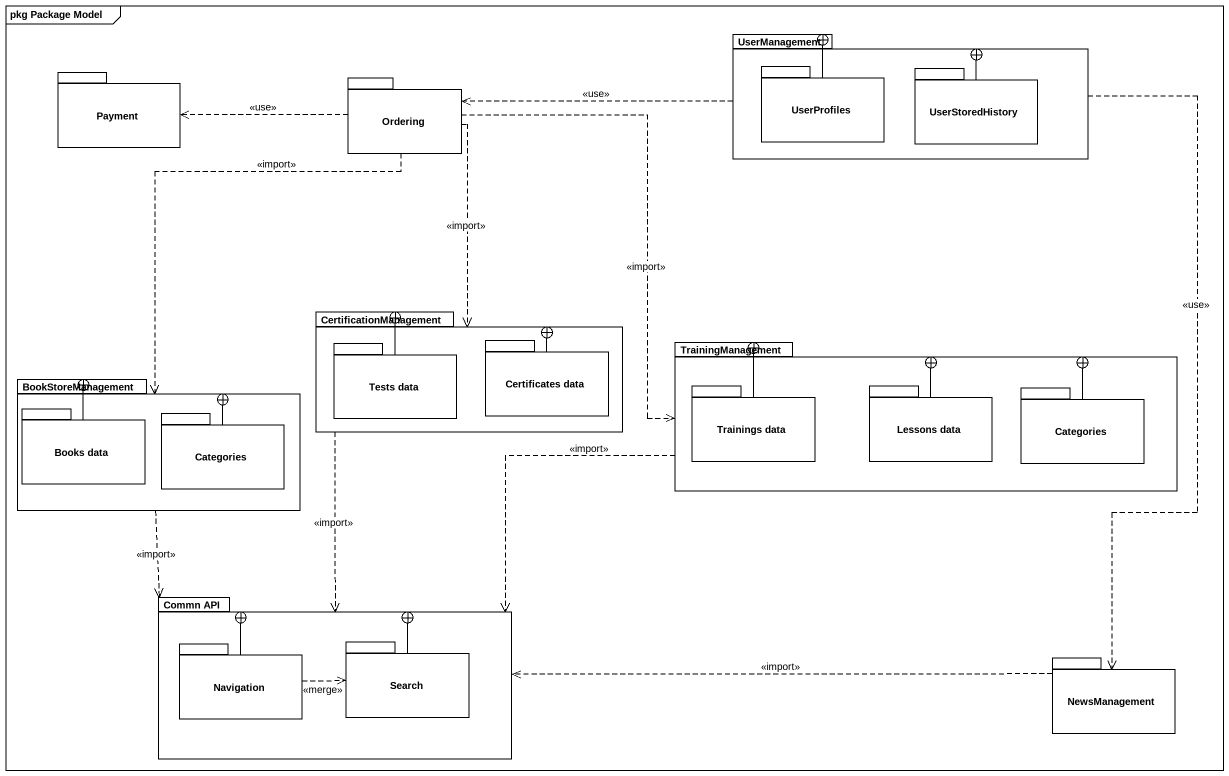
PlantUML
@startuml
mainframe pkg Package Model
package UserManagement {
  package UserProfiles {
  }
  package UserStoredHistory {
  }
}
package Payment {
}
package Ordering {
}
package CertificationManagement {
  package "Tests data" as Tests_data {
  }
  package "Certificates data" as Certificates_data {
  }
}
package TrainingManagement {
  package "Trainings data" as Trainings_data {
  }
  package "Lessons data" as Lessons_data {
  }
  package Categories {
  }
}
package BookStoreManagement {
  package "Books data" as Books_data {
  }
  package "Categories" as Categories_2 {
  }
}
package "Commn API" as Commn_API {
  package Navigation {
  }
  package Search {
  }
}
package NewsManagement {
}
UserManagement .left.> Ordering : <<use>>
UserManagement ..> NewsManagement : <<use>>
Ordering .left.> Payment : <<use>>
Ordering ..> CertificationManagement : <<import>>
Ordering .right.> TrainingManagement : <<import>>
Ordering ..> BookStoreManagement : <<import>>
UserProfiles -right-+ UserManagement
UserStoredHistory -left-+ UserManagement
CertificationManagement ..> Commn_API : <<import>>
Tests_data -right-+ CertificationManagement
Certificates_data -left-+ CertificationManagement
TrainingManagement .left.> Commn_API : <<import>>
BookStoreManagement ..> Commn_API : <<import>>
Trainings_data -right-+ TrainingManagement
Lessons_data -up-+ TrainingManagement
Categories -left-+ TrainingManagement
Books_data -right-+ BookStoreManagement
Categories_2 -left-+ BookStoreManagement
Navigation -right-+ Commn_API
Navigation .right.> Search : <<merge>>
Search -left-+ Commn_API
NewsManagement .left.> Commn_API : <<import>>
@enduml
